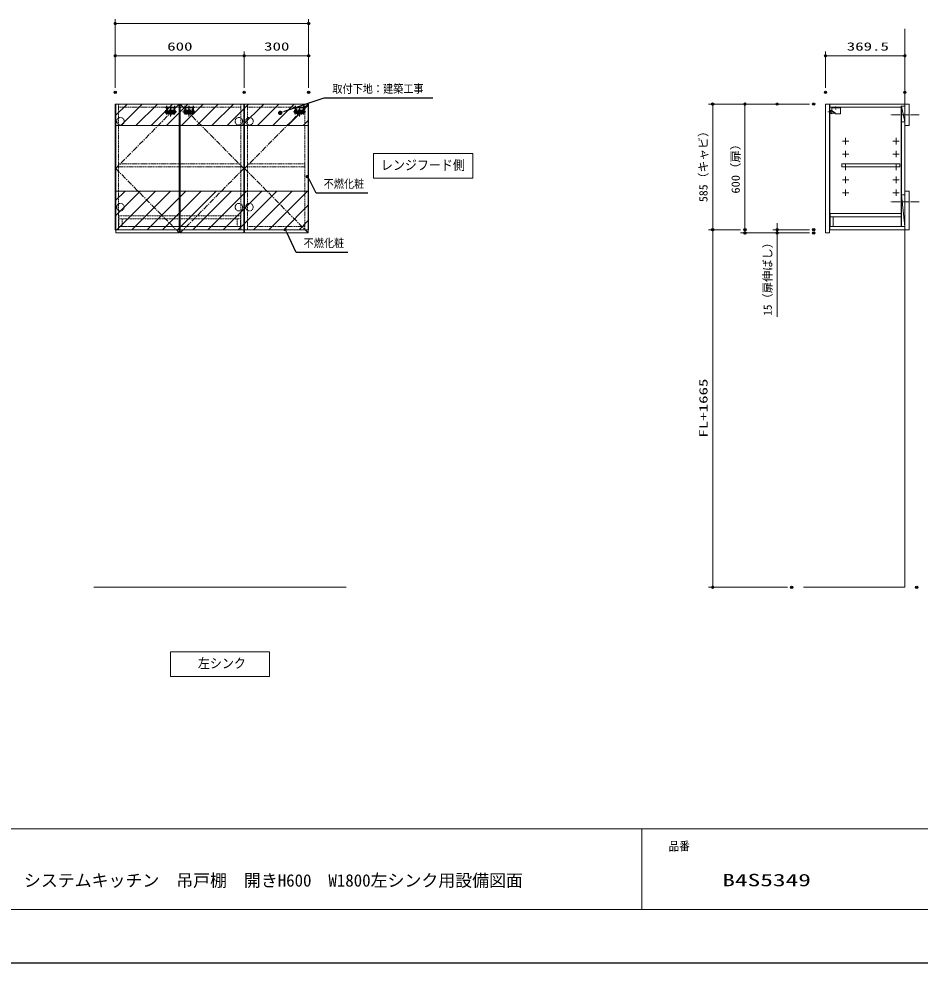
# Model space of a CAD drawing. Units: millimetres, scale not verified. Extents: x -6948 to 6948, y -3754 to 3754.
# Drawn here: x -4013 to 181, y -3671 to 726 of the extents above; entities that cross this region are included whole.
import ezdxf
from ezdxf.enums import TextEntityAlignment as Align

# ---------------------------------------------------------------- set-up
doc = ezdxf.new("R2010")
doc.units = ezdxf.units.MM
doc.header["$LTSCALE"] = 20
doc.header["$PDMODE"] = 32
doc.header["$PDSIZE"] = 10
for name, pattern in [('USER1', [0.26, 0.01, -0.25]), ('USER2', [0.375, 0.25, -0.125]), ('USER3', [2, 1.25, -0.25, 0.25, -0.25]), ('USER4', [1.01, 0.5, -0.25, 0.01, -0.25]), ('USER5', [1.125, 0.75, -0.125, 0.125, -0.125])]:
    doc.linetypes.add(name, pattern=pattern)
for name, color, linetype, lineweight in [('0-0_KABE', 4, 'Continuous', 20), ('0-1_0', 30, 'Continuous', 13), ('0-2_細線ﾚｲﾔｰ', 91, 'Continuous', 9), ('0-3_図面枠', 3, 'USER1', 15), ('0-5_1', 30, 'Continuous', 13), ('0-6_本体', 6, 'USER2', 25), ('0-7_寸法ﾚｲﾔｰ', 30, 'Continuous', 13), ('0-8_DEFPOINTS', 7, 'Continuous', 25), ('0-9_038327', 7, 'Continuous', 25)]:
    doc.layers.add(name, color=color, linetype=linetype, lineweight=lineweight)
doc.styles.add('ＭＳ ゴシック', font='')
doc.styles.get('ＭＳ ゴシック').set_extended_font_data('MS Gothic')

# ---------------------------------------------------------------- blocks, each defined once
blk = doc.blocks.new('A$C6C503A1C')
at = {"layer": '0-5_1', "color": 1, "linetype": 'USER3'}
for p, q in [((0, 428.7), (1186.2, 428.7)), ((213.1, 674.8), (213.1, 182.6)), ((593.1, 857.4), (593.1, 0)), ((973.1, 674.8), (973.1, 182.6))]:
    blk.add_line(p, q, dxfattribs=at)
at = {"layer": '0-5_1', "color": 1, "linetype": 'USER2'}
for p, q in [((123.1, 528.7), (123.1, 328.7)), ((163.1, 568.7), (1023.1, 568.7)), ((163.1, 288.7), (1023.1, 288.7)), ((333.1, 568.7), (333.1, 288.7)), ((413.1, 568.7), (413.1, 288.7)), ((413.1, 358.7), (773.1, 358.7)), ((773.1, 568.7), (773.1, 288.7)), ((853.1, 568.7), (853.1, 288.7)), ((1063.1, 528.7), (1063.1, 328.7))]:
    blk.add_line(p, q, dxfattribs=at)
at = {"layer": '0-5_1', "color": 1}
for p, q in [((176.1, 398.7), (176.1, 458.7)), ((250.1, 458.7), (250.1, 398.7)), ((936.1, 458.7), (936.1, 398.7)), ((1010.1, 398.7), (1010.1, 458.7))]:
    blk.add_line(p, q, dxfattribs=at)
at = {"layer": '0-5_1', "color": 1, "linetype": 'USER2'}
for centre, start, end in [((163.1, 528.7), 90, 180), ((163.1, 328.7), 180, 270), ((1023.1, 528.7), 0, 90), ((1023.1, 328.7), 270, 0)]:
    blk.add_arc(centre, 40, start, end, dxfattribs=at)
at = {"layer": '0-5_1', "color": 1}
for centre, start, end in [((213.1, 458.7), 0, 180), ((213.1, 398.7), 180, 0), ((973.1, 458.7), 0, 180), ((973.1, 398.7), 180, 0)]:
    blk.add_arc(centre, 37, start, end, dxfattribs=at)
blk = doc.blocks.new('A$C3CB362AA')
at = {"layer": '0-6_本体', "linetype": 'USER3'}
for p, q in [((420, 4584), (420, 2900)), ((2320, 4584), (2320, 0)), ((4220, 4584), (4220, 2900))]:
    blk.add_line(p, q, dxfattribs=at)
at = {"layer": '0-6_本体'}
for p, q in [((770, 3857), (770, 1037)), ((770, 1637), (3870, 1637)), ((970, 837), (3670, 837)), ((1820, 2687), (2820, 2687)), ((1820, 2687), (1820, 837)), ((1820, 1887), (2820, 1887)), ((2820, 2687), (2820, 837)), ((3870, 3857), (3870, 1037))]:
    blk.add_line(p, q, dxfattribs=at)
blk.add_lwpolyline([(0, 3857), (4640, 3857), (4640, 3557), (0, 3557)], close=True, dxfattribs=at)
for centre, start, end in [((970, 1037), 180, 270), ((3670, 1037), 270, 0)]:
    blk.add_arc(centre, 200, start, end, dxfattribs=at)
blk = doc.blocks.new('A$C0D9D3555')
at = {"layer": '0-5_1', "xscale": 0.2, "yscale": 0.2}
blk.add_blockref('A$C3CB362AA', (129.1, 73.3), dxfattribs=at)
at = {"layer": '0-5_1', "xscale": -1}
blk.add_blockref('A$C6C503A1C', (1186.2, 0), dxfattribs=at)
blk = doc.blocks.new('_DOT')
at = {"layer": '0-1_0'}
blk.add_line((-10, 0), (-20, 0), dxfattribs=at)
for points in [[(0, 0), (-10, 0), (-9.92, 1.25)], [(0, 0), (-9.92, -1.25), (-10, 0)], [(0, 0), (-9.92, 1.25), (-9.69, 2.49)], [(0, 0), (-9.69, -2.49), (-9.92, -1.25)], [(0, 0), (-9.69, 2.49), (-9.3, 3.68)], [(0, 0), (-9.3, -3.68), (-9.69, -2.49)], [(0, 0), (-9.3, 3.68), (-8.76, 4.82)], [(0, 0), (-8.76, -4.82), (-9.3, -3.68)], [(0, 0), (-8.76, 4.82), (-8.09, 5.88)], [(0, 0), (-8.09, -5.88), (-8.76, -4.82)], [(0, 0), (-8.09, 5.88), (-7.29, 6.85)], [(0, 0), (-7.29, -6.85), (-8.09, -5.88)], [(0, 0), (-7.29, 6.85), (-6.37, 7.71)], [(0, 0), (-6.37, -7.71), (-7.29, -6.85)], [(0, 0), (-6.37, 7.71), (-5.36, 8.44)], [(0, 0), (-5.36, -8.44), (-6.37, -7.71)], [(0, 0), (-5.36, 8.44), (-4.26, 9.05)], [(0, 0), (-4.26, -9.05), (-5.36, -8.44)], [(0, 0), (-4.26, 9.05), (-3.09, 9.51)], [(0, 0), (-3.09, -9.51), (-4.26, -9.05)], [(0, 0), (-3.09, 9.51), (-1.87, 9.82)], [(0, 0), (-1.87, -9.82), (-3.09, -9.51)], [(0, 0), (-1.87, 9.82), (-0.63, 9.98)], [(0, 0), (-0.63, -9.98), (-1.87, -9.82)], [(0, 0), (-0.63, 9.98), (0.63, 9.98)], [(0, 0), (0.63, -9.98), (-0.63, -9.98)], [(0, 0), (0.63, 9.98), (1.87, 9.82)], [(0, 0), (1.87, 9.82), (3.09, 9.51)], [(0, 0), (3.09, 9.51), (4.26, 9.05)], [(0, 0), (4.26, 9.05), (5.36, 8.44)], [(0, 0), (5.36, 8.44), (6.37, 7.71)], [(0, 0), (6.37, 7.71), (7.29, 6.85)], [(0, 0), (7.29, 6.85), (8.09, 5.88)], [(0, 0), (8.09, 5.88), (8.76, 4.82)], [(0, 0), (8.76, 4.82), (9.3, 3.68)], [(0, 0), (9.3, 3.68), (9.69, 2.49)], [(0, 0), (9.69, 2.49), (9.92, 1.25)], [(0, 0), (9.92, 1.25), (10, 0)], [(0, 0), (1.87, -9.82), (0.63, -9.98)], [(0, 0), (3.09, -9.51), (1.87, -9.82)], [(0, 0), (4.26, -9.05), (3.09, -9.51)], [(0, 0), (5.36, -8.44), (4.26, -9.05)], [(0, 0), (6.37, -7.71), (5.36, -8.44)], [(0, 0), (7.29, -6.85), (6.37, -7.71)], [(0, 0), (8.09, -5.88), (7.29, -6.85)], [(0, 0), (8.76, -4.82), (8.09, -5.88)], [(0, 0), (9.3, -3.68), (8.76, -4.82)], [(0, 0), (9.69, -2.49), (9.3, -3.68)], [(0, 0), (9.92, -1.25), (9.69, -2.49)], [(0, 0), (10, 0), (9.92, -1.25)]]:
    blk.add_solid(points, dxfattribs=at)
blk = doc.blocks.new('A$C5FD097B9')
at = {"layer": '0-2_細線ﾚｲﾔｰ', "linetype": 'USER2'}
for p, q in [((11320, 1000), (0, 1000)), ((0, 1000), (0, 0)), ((11320, 0), (11320, 1000)), ((11320, 700), (0, 700)), ((0, 0), (11320, 0)), ((300, 700), (300, 0)), ((11020, 700), (11020, 0))]:
    blk.add_line(p, q, dxfattribs=at)
blk = doc.blocks.new('A$C33A235B5')
at = {"layer": '0-5_1', "color": 7}
for p, q in [((0, 300), (600, 300)), ((300, 0), (300, 600))]:
    blk.add_line(p, q, dxfattribs=at)
blk = doc.blocks.new('A$C62BC2ABA')
at = {"layer": '0-5_1', "color": 1}
blk.add_line((419.9, 280), (18.4, 65.9), dxfattribs=at)
at = {"layer": '0-5_1', "color": 1, "linetype": 'USER4'}
blk.add_line((338.7, 140), (621.1, 140), dxfattribs=at)
at = {"layer": '0-5_1', "color": 1}
for points in [[(34.9, 0), (479.9, 0), (479.9, 280)], [(419.9, 0), (419.9, 280), (479.9, 280)]]:
    blk.add_lwpolyline(points, dxfattribs=at)
blk.add_arc((34.9, 35), 35, 118.07249, 270, dxfattribs=at)
at = {"layer": '0-5_1', "color": 1, "linetype": 'USER1'}
blk.add_arc((34.9, 35), 35, 270, 118.07249, dxfattribs=at)
blk = doc.blocks.new('A$C442B40AF')
at = {"layer": '0-5_1', "color": 1}
for p, q in [((40, 0.1), (460, 0.1)), ((500, 100.1), (780.6, 268.4)), ((500, 40.1), (500, 100.1)), ((800, 210.1), (746.9, 248.2)), ((800, 210.1), (790, 10)), ((974.4, 165.9), (800, 346.7)), ((804.9, 1.3), (969.7, 94.3)), ((980, 111.8), (980, 152))]:
    blk.add_line(p, q, dxfattribs=at)
at = {"layer": '0-5_1', "color": 1, "linetype": 'USER4'}
blk.add_line((424, 682.8), (424, 397.3), dxfattribs=at)
at = {"layer": '0-5_1', "color": 1}
blk.add_lwpolyline([(800, 302.7), (800, 600.1), (0, 600.1), (0, 40.1)], dxfattribs=at)
blk.add_lwpolyline([(0, 600.1), (0, 540.1), (800, 540.1), (800, 600.1)], close=True, dxfattribs=at)
for centre, radius, start, end in [((40, 40.1), 40, 180, 270), ((460, 40.1), 40, 270, 0), ((760, 302.7), 40, 300.96376, 0), ((800, 10), 10, 180, 299.0546), ((960, 111.8), 20, 299.0546, 0), ((960, 152), 20, 0, 43.96781)]:
    blk.add_arc(centre, radius, start, end, dxfattribs=at)
blk = doc.blocks.new('A$C256E4C63')
at = {"layer": '0-5_1', "xscale": -1}
for name, p in [('A$C62BC2ABA', (621.1, 44)), ('A$C442B40AF', (1165.2, -0.1))]:
    blk.add_blockref(name, p, dxfattribs=at)
blk = doc.blocks.new('A$C2F5B6A28')
at = {"layer": '0-1_0', "color": 7}
for p, q in [((-6630, 1200), (0, 1200)), ((-6630, 900), (0, 900)), ((-6610, 0), (-6610, 900)), ((-6330, 0), (-6330, 900)), ((0, 1200), (0, 0)), ((0, 0), (-6610, 0))]:
    blk.add_line(p, q, dxfattribs=at)
at = {"layer": '0-9_038327'}
blk.add_line((-6630, 1200), (-6630, 900), dxfattribs=at)
blk = doc.blocks.new('DOT_30')
at = {"layer": '0-5_1'}
blk.add_line((-10, 0), (-20, 0), dxfattribs=at)
for points in [[(0, 0), (-10, 0), (-9.92, 1.25)], [(0, 0), (-9.92, -1.25), (-10, 0)], [(0, 0), (-9.92, 1.25), (-9.69, 2.49)], [(0, 0), (-9.69, -2.49), (-9.92, -1.25)], [(0, 0), (-9.69, 2.49), (-9.3, 3.68)], [(0, 0), (-9.3, -3.68), (-9.69, -2.49)], [(0, 0), (-9.3, 3.68), (-8.76, 4.82)], [(0, 0), (-8.76, -4.82), (-9.3, -3.68)], [(0, 0), (-8.76, 4.82), (-8.09, 5.88)], [(0, 0), (-8.09, -5.88), (-8.76, -4.82)], [(0, 0), (-8.09, 5.88), (-7.29, 6.85)], [(0, 0), (-7.29, -6.85), (-8.09, -5.88)], [(0, 0), (-7.29, 6.85), (-6.37, 7.71)], [(0, 0), (-6.37, -7.71), (-7.29, -6.85)], [(0, 0), (-6.37, 7.71), (-5.36, 8.44)], [(0, 0), (-5.36, -8.44), (-6.37, -7.71)], [(0, 0), (-5.36, 8.44), (-4.26, 9.05)], [(0, 0), (-4.26, -9.05), (-5.36, -8.44)], [(0, 0), (-4.26, 9.05), (-3.09, 9.51)], [(0, 0), (-3.09, -9.51), (-4.26, -9.05)], [(0, 0), (-3.09, 9.51), (-1.87, 9.82)], [(0, 0), (-1.87, -9.82), (-3.09, -9.51)], [(0, 0), (-1.87, 9.82), (-0.63, 9.98)], [(0, 0), (-0.63, -9.98), (-1.87, -9.82)], [(0, 0), (-0.63, 9.98), (0.63, 9.98)], [(0, 0), (0.63, -9.98), (-0.63, -9.98)], [(0, 0), (0.63, 9.98), (1.87, 9.82)], [(0, 0), (1.87, 9.82), (3.09, 9.51)], [(0, 0), (3.09, 9.51), (4.26, 9.05)], [(0, 0), (4.26, 9.05), (5.36, 8.44)], [(0, 0), (5.36, 8.44), (6.37, 7.71)], [(0, 0), (6.37, 7.71), (7.29, 6.85)], [(0, 0), (7.29, 6.85), (8.09, 5.88)], [(0, 0), (8.09, 5.88), (8.76, 4.82)], [(0, 0), (8.76, 4.82), (9.3, 3.68)], [(0, 0), (9.3, 3.68), (9.69, 2.49)], [(0, 0), (9.69, 2.49), (9.92, 1.25)], [(0, 0), (9.92, 1.25), (10, 0)], [(0, 0), (1.87, -9.82), (0.63, -9.98)], [(0, 0), (3.09, -9.51), (1.87, -9.82)], [(0, 0), (4.26, -9.05), (3.09, -9.51)], [(0, 0), (5.36, -8.44), (4.26, -9.05)], [(0, 0), (6.37, -7.71), (5.36, -8.44)], [(0, 0), (7.29, -6.85), (6.37, -7.71)], [(0, 0), (8.09, -5.88), (7.29, -6.85)], [(0, 0), (8.76, -4.82), (8.09, -5.88)], [(0, 0), (9.3, -3.68), (8.76, -4.82)], [(0, 0), (9.69, -2.49), (9.3, -3.68)], [(0, 0), (9.92, -1.25), (9.69, -2.49)], [(0, 0), (10, 0), (9.92, -1.25)]]:
    blk.add_solid(points, dxfattribs=at)

msp = doc.modelspace()

# ---------------------------------------------------------------- linework, layer by layer
at = {"layer": '0-0_KABE'}
msp.add_line((-3664.52, -1921), (-2489.52, -1921), dxfattribs=at)
msp.add_lwpolyline([(110.48, 679), (110.48, -1921), (-361.52, -1921)], dxfattribs=at)
at = {"layer": '0-1_0', "color": 7}
for p, q in [((-3564.52, 329), (-2964.52, 329)), ((-1114.5, -3046), (-1114.5, -3421))]:
    msp.add_line(p, q, dxfattribs=at)
for points in [[(110.48, 229), (130.48, 229), (130.48, 329), (110.48, 329)], [(110.48, -256), (130.48, -256), (130.48, -76), (110.48, -76)]]:
    msp.add_lwpolyline(points, close=True, dxfattribs=at)
at = {"layer": '0-2_細線ﾚｲﾔｰ'}
for p, q in [((-3564.52, 274.13), (-3509.64, 329)), ((-3538.93, 229), (-3438.93, 329)), ((-3468.22, 229), (-3368.22, 329)), ((-3397.51, 229), (-3297.51, 329)), ((-3326.8, 229), (-3226.8, 329)), ((-3256.09, 229), (-3156.09, 329)), ((-3185.38, 229), (-3085.38, 329)), ((-3114.67, 229), (-3014.67, 329)), ((-3043.96, 229), (-2943.96, 329)), ((-2973.25, 229), (-2873.25, 329)), ((-2902.54, 229), (-2802.54, 329)), ((-2831.83, 229), (-2731.83, 329)), ((-2761.12, 229), (-2664.52, 325.6)), ((-2690.4, 229), (-2664.52, 254.89)), ((-3564.52, -121.56), (-3518.96, -76)), ((-3564.52, -192.27), (-3448.25, -76)), ((-3557.54, -256), (-3377.54, -76)), ((-3486.83, -256), (-3306.83, -76)), ((-3416.12, -256), (-3236.12, -76)), ((-3345.4, -256), (-3165.4, -76)), ((-3274.69, -256), (-3094.69, -76)), ((-3203.98, -256), (-3023.98, -76)), ((-3133.27, -256), (-2953.27, -76)), ((-3062.56, -256), (-2882.56, -76)), ((-2991.85, -256), (-2811.85, -76)), ((-2921.14, -256), (-2741.14, -76)), ((-2850.43, -256), (-2670.43, -76)), ((-2779.72, -256), (-2664.52, -140.8)), ((-2709.01, -256), (-2664.52, -211.51))]:
    msp.add_line(p, q, dxfattribs=at)
at = {"layer": '0-2_細線ﾚｲﾔｰ', "linetype": 'USER2'}
for p, q in [((-3549.52, 329), (-3549.52, -256)), ((-3549.52, 314), (-2979.52, 314)), ((-2979.52, 329), (-2979.52, -256)), ((-2949.52, 329), (-2949.52, -256)), ((-2949.52, 314), (-2681.52, 314)), ((-2681.52, 329), (-2681.52, -256)), ((-3549.52, -241), (-2979.52, -241)), ((-2964.52, -256), (-2664.52, -256)), ((-2964.52, -256), (-2664.52, -256)), ((-2949.52, -241), (-2681.52, -241))]:
    msp.add_line(p, q, dxfattribs=at)
at = {"layer": '0-2_細線ﾚｲﾔｰ', "linetype": 'USER5'}
for p, q in [((177, 279), (43.97, 279)), ((177, -126), (43.97, -126))]:
    msp.add_line(p, q, dxfattribs=at)
at = {"layer": '0-2_細線ﾚｲﾔｰ'}
for points in [[(-3564.52, 229), (-2664.52, 229), (-2664.52, 329), (-3564.52, 329)], [(-3564.52, -256), (-2664.52, -256), (-2664.52, -76), (-3564.52, -76)]]:
    msp.add_lwpolyline(points, close=True, dxfattribs=at)
at = {"layer": '0-2_細線ﾚｲﾔｰ', "linetype": 'USER3'}
for points in [[(-3266.52, 329), (-3562.52, 29), (-3266.52, -271)], [(-3262.52, 329), (-2966.52, 29), (-3262.52, -271)], [(-2666.52, 329), (-2962.52, 29), (-2666.52, -271)]]:
    msp.add_lwpolyline(points, dxfattribs=at)
at = {"layer": '0-2_細線ﾚｲﾔｰ', "linetype": 'USER2'}
for points in [[(-3549.52, 51.5), (-2979.52, 51.5), (-2979.52, 36.5), (-3549.52, 36.5)], [(-2949.52, 51.5), (-2681.52, 51.5), (-2681.52, 36.5), (-2949.52, 36.5)]]:
    msp.add_lwpolyline(points, close=True, dxfattribs=at)
for centre in [(-3540.02, 249), (-2989.02, 249), (-2940.02, 249), (-3540.02, -151), (-2989.02, -151), (-2940.02, -151)]:
    msp.add_circle(centre, 17.5, dxfattribs=at)
at = {"layer": '0-3_図面枠', "linetype": 'Continuous'}
msp.add_line((-6614.5, -3046), (3385.5, -3046), dxfattribs=at)
for points in [[(-6614.5, -3421), (3385.5, -3421), (3385.5, 3504), (-6614.5, 3504)], [(-2362.52, 98.98), (-2362.52, -16.19), (-1901.03, -16.19), (-1901.03, 98.98)], [(-2846.27, -2221), (-3307.76, -2221), (-3307.76, -2336.17), (-2846.27, -2336.17)]]:
    msp.add_lwpolyline(points, close=True, dxfattribs=at)
at = {"layer": '0-5_1', "color": 7}
for p, q in [((-2964.52, -256), (-2964.52, 329)), ((-2664.52, 329), (-2964.52, 329)), ((-2664.52, 329), (-2664.52, -256)), ((94.98, 320), (109.98, 247))]:
    msp.add_line(p, q, dxfattribs=at)
for points in [[(-3564.52, -256), (-3564.52, 329), (-3564.52, -256)], [(-2664.52, -256), (-2664.52, 329), (-2964.52, 329), (-2964.52, -256)], [(109.98, -241), (94.98, -241), (94.98, -94)]]:
    msp.add_lwpolyline(points, dxfattribs=at)
for points in [[(-3562.52, -271), (-3266.52, -271), (-3266.52, 329), (-3562.52, 329)], [(-2966.52, -271), (-3262.52, -271), (-3262.52, 329), (-2966.52, 329)], [(-2962.52, -271), (-2666.52, -271), (-2666.52, 329), (-2962.52, 329)], [(-259.02, 329), (-241.02, 329), (-241.02, -271), (-259.02, -271)], [(-239.52, -256), (110.48, -256), (110.48, 329), (-239.52, 329)], [(-239.52, 329), (110.48, 329), (110.48, 320), (92.48, 320), (92.48, 314), (-239.52, 314)], [(92.48, -241), (94.98, -241), (94.98, 320), (92.48, 320)], [(94.98, -241), (109.98, -241), (109.98, 320), (94.98, 320)], [(94.98, 247), (109.98, 247), (109.98, 320), (94.98, 320)], [(-183.02, 36.5), (86.98, 36.5), (86.98, 51.5), (-183.02, 51.5)], [(109.98, -241), (94.98, -94), (109.98, -94)], [(-239.52, -256), (110.48, -256), (110.48, -241), (-239.52, -241)]]:
    msp.add_lwpolyline(points, close=True, dxfattribs=at)
at = {"layer": '0-7_寸法ﾚｲﾔｰ'}
for p, q in [((-3564.52, 404), (-3564.52, 724)), ((-3549.52, 704), (-2679.52, 704)), ((-2664.52, 404), (-2664.52, 724)), ((-3564.52, 404), (-3564.52, 574)), ((-2964.52, 404), (-2964.52, 574)), ((-2964.52, 404), (-2964.52, 574)), ((-2664.52, 404), (-2664.52, 574)), ((-259.02, 404), (-259.02, 574)), ((110.48, 404), (110.48, 574)), ((-3549.52, 554), (-2979.52, 554)), ((-2949.52, 554), (-2679.52, 554)), ((95.48, 554), (-244.02, 554)), ((-334.02, 329), (-804.02, 329)), ((-784.02, -241), (-784.02, 314)), ((-504.02, 329), (-654.02, 329)), ((-634.02, 314), (-634.02, -256)), ((-654.02, -256), (-804.02, -256)), ((-654.02, -256), (-804.02, -256)), ((-334.02, -256), (-504.02, -256)), ((-484.02, -241), (-484.02, -226)), ((-484.02, -271), (-484.02, -256)), ((-784.02, -1906), (-784.02, -271)), ((-504.02, -271), (-654.02, -271)), ((-334.02, -271), (-504.02, -271)), ((-484.02, -271), (-484.02, -662.2)), ((-484.02, -286), (-484.02, -301)), ((-436.52, -1921), (-804.02, -1921))]:
    msp.add_line(p, q, dxfattribs=at)
at = {"layer": '0-7_寸法ﾚｲﾔｰ', "lineweight": 25}
for points in [[(-2086.32, 357.1), (-2594.03, 357.1), (-2777.88, 294.12)], [(-2389.23, -85.54), (-2629.47, -85.54), (-2662.3, -20.96)], [(-2482.57, -361.63), (-2722.81, -361.63), (-2765.51, -268.74)]]:
    msp.add_lwpolyline(points, dxfattribs=at)
at = {"layer": '0-8_DEFPOINTS'}
msp.add_line((3635.5, -3671), (-6864.5, -3671), dxfattribs=at)
for p in [(-2664.52, 704), (-2964.52, 554), (-2664.52, 554), (-259.02, 554), (-3564.52, 384), (-2964.52, 384), (-2664.52, 384), (-259.02, 384), (110.48, 384), (-784.02, 329), (-484.02, 329), (-314.02, 329), (-784.02, -256), (-634.02, -256), (-484.02, -256), (-314.02, -256), (-634.02, -271), (-484.02, -271), (-314.02, -271), (-416.52, -1921), (165.48, -1921)]:
    msp.add_point(p, dxfattribs=at)

# ---------------------------------------------------------------- block references
at = {"layer": '0-1_0', "xscale": 0.05, "yscale": 0.05}
for name, p in [('A$C0D9D3555', (-3337.17, 271.76)), ('A$C0D9D3555', (-3251.17, 271.76)), ('A$C0D9D3555', (-2737.17, 271.76)), ('A$C5FD097B9', (-3547.52, -241)), ('A$C2F5B6A28', (92.48, -241))]:
    msp.add_blockref(name, p, dxfattribs=at)
at = {"layer": '0-5_1', "xscale": 0.05, "yscale": 0.05}
for name, p in [('A$C256E4C63', (-247.58, 284)), ('A$C33A235B5', (-180.52, 141.5)), ('A$C33A235B5', (54.48, 141.5)), ('A$C33A235B5', (-180.52, 81.5)), ('A$C33A235B5', (54.48, 81.5)), ('A$C33A235B5', (-180.52, 21.5)), ('A$C33A235B5', (54.48, 21.5)), ('A$C33A235B5', (-180.52, -38.5)), ('A$C33A235B5', (54.48, -38.5)), ('A$C33A235B5', (-180.52, -98.5)), ('A$C33A235B5', (54.48, -98.5))]:
    msp.add_blockref(name, p, dxfattribs=at)
at = {"layer": '0-7_寸法ﾚｲﾔｰ', "xscale": 0.75, "yscale": 0.75}
for p, rotation in [((-3564.52, 704), 180), ((-3564.52, 554), 180), ((-2964.52, 554), 180), ((-259.02, 554), 180), ((-784.02, 329), 90), ((-634.02, 329), 90), ((-2671.22, -8.91), 126.52001), ((-2773.42, -256), 121.84473), ((-784.02, -256), 270), ((-784.02, -256), 90), ((-634.02, -271), 270), ((-484.02, -256), 270), ((-484.02, -271), 90), ((-784.02, -1921), 270)]:
    msp.add_blockref('_DOT', p, dxfattribs=dict(at, rotation=rotation))
for p in [(-2664.52, 704), (-2964.52, 554), (-2664.52, 554), (110.48, 554)]:
    msp.add_blockref('_DOT', p, dxfattribs=at)
at = {"layer": '0-7_寸法ﾚｲﾔｰ', "rotation": 197.16939}
msp.add_blockref('DOT_30', (-2796.99, 288.21), dxfattribs=at)

# ---------------------------------------------------------------- texts
at = {"layer": '0-1_0', "color": 7, "style": 'ＭＳ ゴシック', "width": 0.9}
for s, p in [('取付下地：建築工事', (-2554.03, 369.37)), ('不燃化粧', (-2594.47, -72.94)), ('不燃化粧', (-2687.81, -349.03))]:
    msp.add_text(s, height=38.42, dxfattribs=at).set_placement(p, align=Align.BOTTOM_LEFT)
at = {"layer": '0-3_図面枠', "style": 'ＭＳ ゴシック'}
for s, height, width, p in [('レンジフード側', 45.45, 0.9, (-2328.01, 8.68)), ('左シンク', 45.45, 0.9, (-3179.82, -2311.31)), ('品番', 40.47, 0.9, (-989.5, -3158.96)), ('B4S5349', 57.77, 1.5, (-739.5, -3330.49))]:
    msp.add_text(s, height=height, dxfattribs=dict(at, width=width)).set_placement(p, align=Align.BOTTOM_LEFT)
msp.add_text('システムキッチン\u3000吊戸棚\u3000開きH600\u3000W1800左シンク用設備図面', height=57.73, dxfattribs=at).set_placement((-3989.5, -3332.1), align=Align.BOTTOM_LEFT)
at = {"layer": '0-7_寸法ﾚｲﾔｰ', "style": 'ＭＳ ゴシック', "width": 1.5}
for s, p in [('600', (-3322.61, 566.6)), ('300', (-2871.66, 566.6)), ('369.5', (-159.98, 566.6))]:
    msp.add_text(s, height=38.42, dxfattribs=at).set_placement(p, align=Align.BOTTOM_LEFT)
at = {"layer": '0-7_寸法ﾚｲﾔｰ', "style": 'ＭＳ ゴシック'}
for s, height, width, p in [('585（キャビ）', 38.48, 1.05, (-796.62, -127.23)), ('600（扉）', 38.48, 1.1, (-646.62, -87.69)), ('FL+1665', 38.42, 1.5, (-796.62, -1223.74))]:
    msp.add_text(s, height=height, rotation=90, dxfattribs=dict(at, width=width)).set_placement(p, align=Align.BOTTOM_LEFT)
msp.add_text('15（扉伸ばし）', height=38.48, rotation=90, dxfattribs=at).set_placement((-497.28, -656.69), align=Align.BOTTOM_LEFT)

doc.saveas('drawing.dxf')
